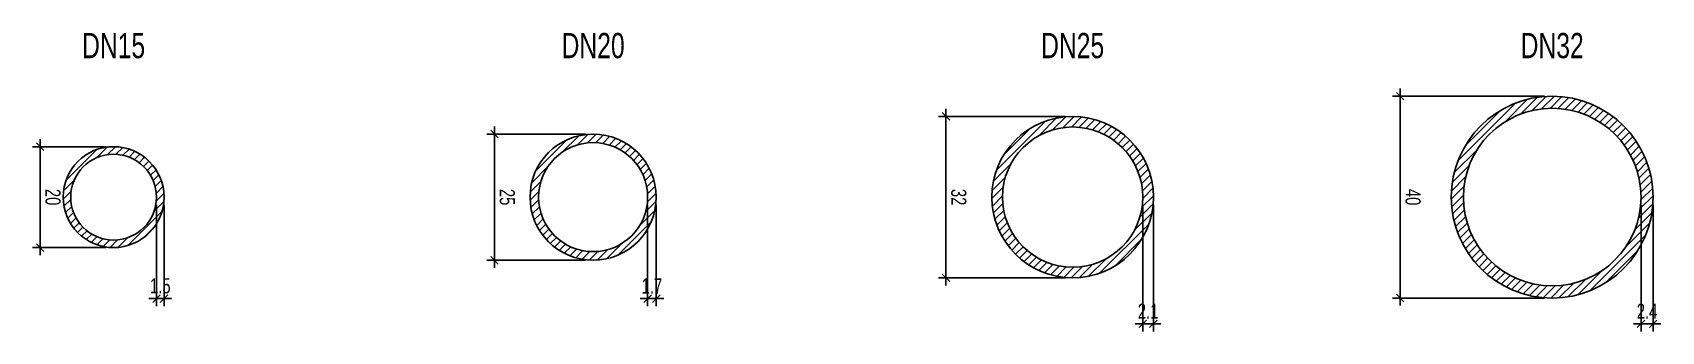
# Model space of a CAD drawing. Header units: millimetres. Extents: x -467 to 277, y -103 to 418.
# Drawn here: x -466.6 to -143.9, y 47.4 to 106.6 of the extents above; entities that cross this region are included whole.
import ezdxf

# ---------------------------------------------------------------- set-up
doc = ezdxf.new("R2010")
doc.units = ezdxf.units.MM
doc.header["$LTSCALE"] = 100
doc.layers.get('0').update_dxf_attribs({"lineweight": 25})
doc.styles.get("Standard").update_dxf_attribs({"font": 'arial.ttf', "width": 0.7})
doc.styles.add('Text annotative', font='arial.ttf', dxfattribs={"width": 0.7, "height": 2.5})
doc.dimstyles.new('Standard annotative', dxfattribs={"dimtxt": 3, "dimasz": 1.5, "dimexe": 1.5, "dimexo": 1.5, "dimgap": 1, "dimtad": 1, "dimdec": 1, "dimrnd": 0.1, "dimzin": 9, "dimdsep": 46, "dimtxsty": 'Standard', "dimblk": 'OBLIQUE', "dimcen": 0.5, "dimdle": 1.5, "dimclrd": 256, "dimclre": 256, "dimclrt": 256, "dimadec": 1, "dimazin": 0, "dimtfac": 1, "dimtdec": 1, "dimtix": 1, "dimtmove": 2, "dimatfit": 3, "dimfxl": 1, "dimtvp": 0.168, "dimtfillclr": 256, "dimtolj": 1, "dimlwd": -1, "dimlwe": -1, "dimarcsym": 0})

# ---------------------------------------------------------------- blocks, each defined once
blk = doc.blocks.new('_Oblique')
at = {"color": 0, "linetype": 'ByBlock', "lineweight": -2}
blk.add_line((-0.5, -0.5), (0.5, 0.5), dxfattribs=at)
blk = doc.blocks.new('*D244')
at = {"transparency": 16777216}
for p, q in [((-375.14, 88), (-375.14, 60)), ((-357.09, 86.5), (-376.64, 86.5)), ((-357.09, 61.5), (-376.64, 61.5))]:
    blk.add_line(p, q, dxfattribs=at)
at = {"layer": 'Defpoints', "color": 0, "transparency": 16777216}
for p in [(-355.59, 86.5), (-375.14, 61.5), (-355.59, 61.5)]:
    blk.add_point(p, dxfattribs=at)
at = {"transparency": 16777216, "xscale": 1.5, "yscale": 1.5, "zscale": 1.5}
for p, rotation in [((-375.14, 86.5), 90.0000000000004), ((-375.14, 61.5), 270.0000000000004)]:
    blk.add_blockref('_Oblique', p, dxfattribs=dict(at, rotation=rotation))
at = {"transparency": 16777216, "insert": (-372.61, 74), "char_height": 3, "attachment_point": 5, "rotation": 270}
blk.add_mtext('\\A1;25', dxfattribs=at)
blk = doc.blocks.new('*D245')
at = {"transparency": 16777216}
for p, q in [((-344.79, 72.5), (-344.79, 52.39)), ((-343.09, 72.5), (-343.09, 52.39)), ((-344.79, 53.89), (-346.29, 53.89)), ((-343.09, 53.89), (-344.79, 53.89)), ((-343.09, 53.89), (-341.59, 53.89))]:
    blk.add_line(p, q, dxfattribs=at)
at = {"layer": 'Defpoints', "color": 0, "transparency": 16777216}
for p in [(-344.79, 74), (-343.09, 74), (-344.79, 53.89)]:
    blk.add_point(p, dxfattribs=at)
at = {"transparency": 16777216, "xscale": 1.5, "yscale": 1.5, "zscale": 1.5}
blk.add_blockref('_Oblique', (-344.79, 53.89), dxfattribs=at)
at = {"transparency": 16777216, "xscale": 1.5, "yscale": 1.5, "zscale": 1.5, "rotation": 180}
blk.add_blockref('_Oblique', (-343.09, 53.89), dxfattribs=at)
at = {"transparency": 16777216, "insert": (-343.94, 56.39), "char_height": 3, "attachment_point": 5}
blk.add_mtext('\\A1;1.7', dxfattribs=at)
blk = doc.blocks.new('*D246')
at = {"transparency": 16777216}
for p, q in [((-452.09, 84), (-466.64, 84)), ((-465.14, 85.5), (-465.14, 62.5)), ((-452.09, 64), (-466.64, 64))]:
    blk.add_line(p, q, dxfattribs=at)
at = {"layer": 'Defpoints', "color": 0, "transparency": 16777216}
for p in [(-450.59, 84), (-465.14, 64), (-450.59, 64)]:
    blk.add_point(p, dxfattribs=at)
at = {"transparency": 16777216, "xscale": 1.5, "yscale": 1.5, "zscale": 1.5}
for p, rotation in [((-465.14, 84), 89.99999999999919), ((-465.14, 64), 269.9999999999992)]:
    blk.add_blockref('_Oblique', p, dxfattribs=dict(at, rotation=rotation))
at = {"transparency": 16777216, "insert": (-462.61, 74), "char_height": 3, "attachment_point": 5, "rotation": 270}
blk.add_mtext('\\A1;20', dxfattribs=at)
blk = doc.blocks.new('*D247')
at = {"transparency": 16777216}
for p, q in [((-442.09, 72.5), (-442.09, 52.39)), ((-440.59, 72.5), (-440.59, 52.39)), ((-442.09, 53.89), (-443.59, 53.89)), ((-440.59, 53.89), (-442.09, 53.89)), ((-440.59, 53.89), (-439.09, 53.89))]:
    blk.add_line(p, q, dxfattribs=at)
at = {"layer": 'Defpoints', "color": 0, "transparency": 16777216}
for p in [(-442.09, 74), (-440.59, 74), (-442.09, 53.89)]:
    blk.add_point(p, dxfattribs=at)
at = {"transparency": 16777216, "xscale": 1.5, "yscale": 1.5, "zscale": 1.5}
for p, rotation in [((-442.09, 53.89), 359.9999999999984), ((-440.59, 53.89), 179.9999999999984)]:
    blk.add_blockref('_Oblique', p, dxfattribs=dict(at, rotation=rotation))
at = {"transparency": 16777216, "insert": (-441.34, 56.42), "char_height": 3, "attachment_point": 5}
blk.add_mtext('\\A1;1.5', dxfattribs=at)
blk = doc.blocks.new('*D248')
at = {"transparency": 16777216}
for p, q in [((-285.7, 91.5), (-285.7, 56.5)), ((-262.09, 90), (-287.2, 90)), ((-262.09, 58), (-287.2, 58))]:
    blk.add_line(p, q, dxfattribs=at)
at = {"layer": 'Defpoints', "color": 0, "transparency": 16777216}
for p in [(-260.59, 90), (-285.7, 58), (-260.59, 58)]:
    blk.add_point(p, dxfattribs=at)
at = {"transparency": 16777216, "xscale": 1.5, "yscale": 1.5, "zscale": 1.5}
for p, rotation in [((-285.7, 90), 90.0000000000004), ((-285.7, 58), 270.0000000000004)]:
    blk.add_blockref('_Oblique', p, dxfattribs=dict(at, rotation=rotation))
at = {"transparency": 16777216, "insert": (-283.17, 74), "char_height": 3, "attachment_point": 5, "rotation": 270}
blk.add_mtext('\\A1;32', dxfattribs=at)
blk = doc.blocks.new('*D249')
at = {"transparency": 16777216}
for p, q in [((-246.69, 72.5), (-246.69, 47.39)), ((-244.59, 72.5), (-244.59, 47.39)), ((-246.69, 48.89), (-248.19, 48.89)), ((-244.59, 48.89), (-246.69, 48.89)), ((-244.59, 48.89), (-243.09, 48.89))]:
    blk.add_line(p, q, dxfattribs=at)
at = {"layer": 'Defpoints', "color": 0, "transparency": 16777216}
for p in [(-246.69, 74), (-244.59, 74), (-246.69, 48.89)]:
    blk.add_point(p, dxfattribs=at)
at = {"transparency": 16777216, "xscale": 1.5, "yscale": 1.5, "zscale": 1.5}
blk.add_blockref('_Oblique', (-246.69, 48.89), dxfattribs=at)
at = {"transparency": 16777216, "xscale": 1.5, "yscale": 1.5, "zscale": 1.5, "rotation": 180}
blk.add_blockref('_Oblique', (-244.59, 48.89), dxfattribs=at)
at = {"transparency": 16777216, "insert": (-245.64, 51.39), "char_height": 3, "attachment_point": 5}
blk.add_mtext('\\A1;2.1', dxfattribs=at)
blk = doc.blocks.new('*D250')
at = {"transparency": 16777216}
for p, q in [((-167.09, 94), (-197.2, 94)), ((-195.7, 95.5), (-195.7, 52.5)), ((-167.09, 54), (-197.2, 54))]:
    blk.add_line(p, q, dxfattribs=at)
at = {"layer": 'Defpoints', "color": 0, "transparency": 16777216}
for p in [(-165.59, 94), (-195.7, 54), (-165.59, 54)]:
    blk.add_point(p, dxfattribs=at)
at = {"transparency": 16777216, "xscale": 1.5, "yscale": 1.5, "zscale": 1.5}
for p, rotation in [((-195.7, 94), 90.0000000000004), ((-195.7, 54), 270.0000000000004)]:
    blk.add_blockref('_Oblique', p, dxfattribs=dict(at, rotation=rotation))
at = {"transparency": 16777216, "insert": (-193.17, 74), "char_height": 3, "attachment_point": 5, "rotation": 270}
blk.add_mtext('\\A1;40', dxfattribs=at)
blk = doc.blocks.new('*D251')
at = {"transparency": 16777216}
for p, q in [((-147.99, 72.5), (-147.99, 47.39)), ((-145.59, 72.5), (-145.59, 47.39)), ((-147.99, 48.89), (-149.49, 48.89)), ((-145.59, 48.89), (-147.99, 48.89)), ((-145.59, 48.89), (-144.09, 48.89))]:
    blk.add_line(p, q, dxfattribs=at)
at = {"layer": 'Defpoints', "color": 0, "transparency": 16777216}
for p in [(-147.99, 74), (-145.59, 74), (-147.99, 48.89)]:
    blk.add_point(p, dxfattribs=at)
at = {"transparency": 16777216, "xscale": 1.5, "yscale": 1.5, "zscale": 1.5}
blk.add_blockref('_Oblique', (-147.99, 48.89), dxfattribs=at)
at = {"transparency": 16777216, "xscale": 1.5, "yscale": 1.5, "zscale": 1.5, "rotation": 180}
blk.add_blockref('_Oblique', (-145.59, 48.89), dxfattribs=at)
at = {"transparency": 16777216, "insert": (-146.79, 51.39), "char_height": 3, "attachment_point": 5}
blk.add_mtext('\\A1;2.4', dxfattribs=at)

msp = doc.modelspace()

# ---------------------------------------------------------------- hatches: boundary and pattern name
h = msp.add_hatch()
h.set_pattern_fill('ANSI31', color=256, scale=0.35, angle=45)
h.set_pattern_definition([(45, (-63.0887, 31.055), (-0.785772, 0.785772), [])])
h.paths.add_polyline_path([(-185.59, 74, 1), (-145.59, 74, 1)])
h.paths.add_polyline_path([(-147.99, 74, -1), (-183.19, 74, -1)], flags=16)
h = msp.add_hatch()
h.set_pattern_fill('ANSI31', color=256, scale=0.35, angle=45)
h.set_pattern_definition([(45, (-8.0887, 31.055), (-0.7857724, 0.7857724), [])])
h.paths.add_polyline_path([(-276.59, 74, 1), (-244.59, 74, 1)])
h.paths.add_polyline_path([(-246.69, 74, -1), (-274.49, 74, -1)], flags=16)
h = msp.add_hatch()
h.set_pattern_fill('ANSI31', color=256, scale=0.35, angle=45)
h.set_pattern_definition([(45, (101.9113, 31.055), (-0.7857724, 0.7857724), [])])
h.paths.add_polyline_path([(-440.59, 74, 1), (-460.59, 74, 1)])
h.paths.add_polyline_path([(-442.09, 74, -1), (-459.09, 74, -1)], flags=16)
h = msp.add_hatch()
h.set_pattern_fill('ANSI31', color=256, scale=0.35, angle=45)
h.set_pattern_definition([(45, (46.9113, 31.055), (-0.7857724, 0.7857724), [])])
h.paths.add_polyline_path([(-368.09, 74, 1), (-343.09, 74, 1)])
h.paths.add_polyline_path([(-344.79, 74, -1), (-366.39, 74, -1)], flags=16)

# ---------------------------------------------------------------- linework, layer by layer
for centre, radius in [((-165.59, 74), 20), ((-165.59, 74), 17.6), ((-260.59, 74), 16), ((-260.59, 74), 13.9), ((-450.59, 74), 10), ((-355.59, 74), 12.5), ((-355.59, 74), 10.8), ((-450.59, 74), 8.5)]:
    msp.add_circle(centre, radius)

# ---------------------------------------------------------------- texts
at = {"char_height": 5, "width": 16.2012, "attachment_point": 5, "style": 'Text annotative'}
for s, insert in [('DN15', (-450.59, 104)), ('DN20', (-355.59, 104)), ('DN25', (-260.59, 104)), ('DN32', (-165.59, 104))]:
    msp.add_mtext(s, dxfattribs=dict(at, insert=insert))

# ---------------------------------------------------------------- dimensions: what is measured, and where the dimension line sits
for base, p1, p2, picture, middle in [((-195.7, 54), (-165.59, 94), (-165.59, 54), '*D250', (-193.17, 74)), ((-285.7, 58), (-260.59, 90), (-260.59, 58), '*D248', (-283.17, 74)), ((-375.14, 61.5), (-355.59, 86.5), (-355.59, 61.5), '*D244', (-372.61, 74)), ((-465.14, 64), (-450.59, 84), (-450.59, 64), '*D246', (-462.61, 74))]:
    dim = msp.add_linear_dim(base=base, p1=p1, p2=p2, angle=90, dimstyle='Standard annotative')
    dim.commit()
    dim.dimension.update_dxf_attribs({"geometry": picture, "text_midpoint": middle})
for base, p1, p2, picture, middle in [((-442.09, 53.89), (-440.59, 74), (-442.09, 74), '*D247', (-441.34, 56.42)), ((-344.79, 53.89), (-343.09, 74), (-344.79, 74), '*D245', (-343.94, 56.39)), ((-246.69, 48.89), (-244.59, 74), (-246.69, 74), '*D249', (-245.64, 51.39)), ((-147.99, 48.89), (-145.59, 74), (-147.99, 74), '*D251', (-146.79, 51.39))]:
    dim = msp.add_linear_dim(base=base, p1=p1, p2=p2, dimstyle='Standard annotative')
    dim.commit()
    dim.dimension.update_dxf_attribs({"geometry": picture, "text_midpoint": middle})

doc.saveas('drawing.dxf')
